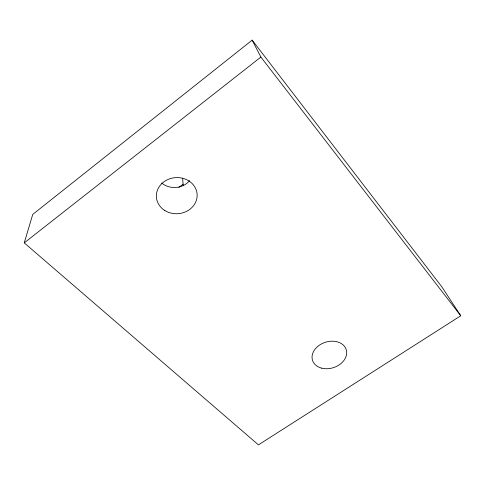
<?xml version="1.0" encoding="UTF-8"?>
<svg xmlns="http://www.w3.org/2000/svg" width="485" height="485" viewBox="0 0 485 485"><rect width="100%" height="100%" fill="white"/><g stroke="black" fill="none" stroke-linecap="round" stroke-linejoin="round"><path stroke-width="0.73" d="M24.25 242.864L32.744 214.412L252.158 40.134L441.811 286.805L460.75 315.783L258.444 444.866L24.25 242.864L260.881 57.06L252.158 40.134M178.898 187.368L183.1 184.179L182.621 178.244M260.881 57.06L460.75 315.783M183.1 184.179L183.257 185.664M189.647 180.687A18.988 17.145 -2.9 0 1 161.681 183.039M321.494 368.115A17.696 13.313 -17.8 0 0 346.678 351.983A17.696 13.313 -17.8 0 0 319.93 344.811A17.696 13.313 -17.8 0 0 321.494 368.115M164.791 210.502A20.418 18.072 -4.1 0 0 197.049 197.207A20.418 18.072 -4.1 0 0 168.404 179.298A20.418 18.072 -4.1 0 0 164.791 210.502"/></g></svg>
